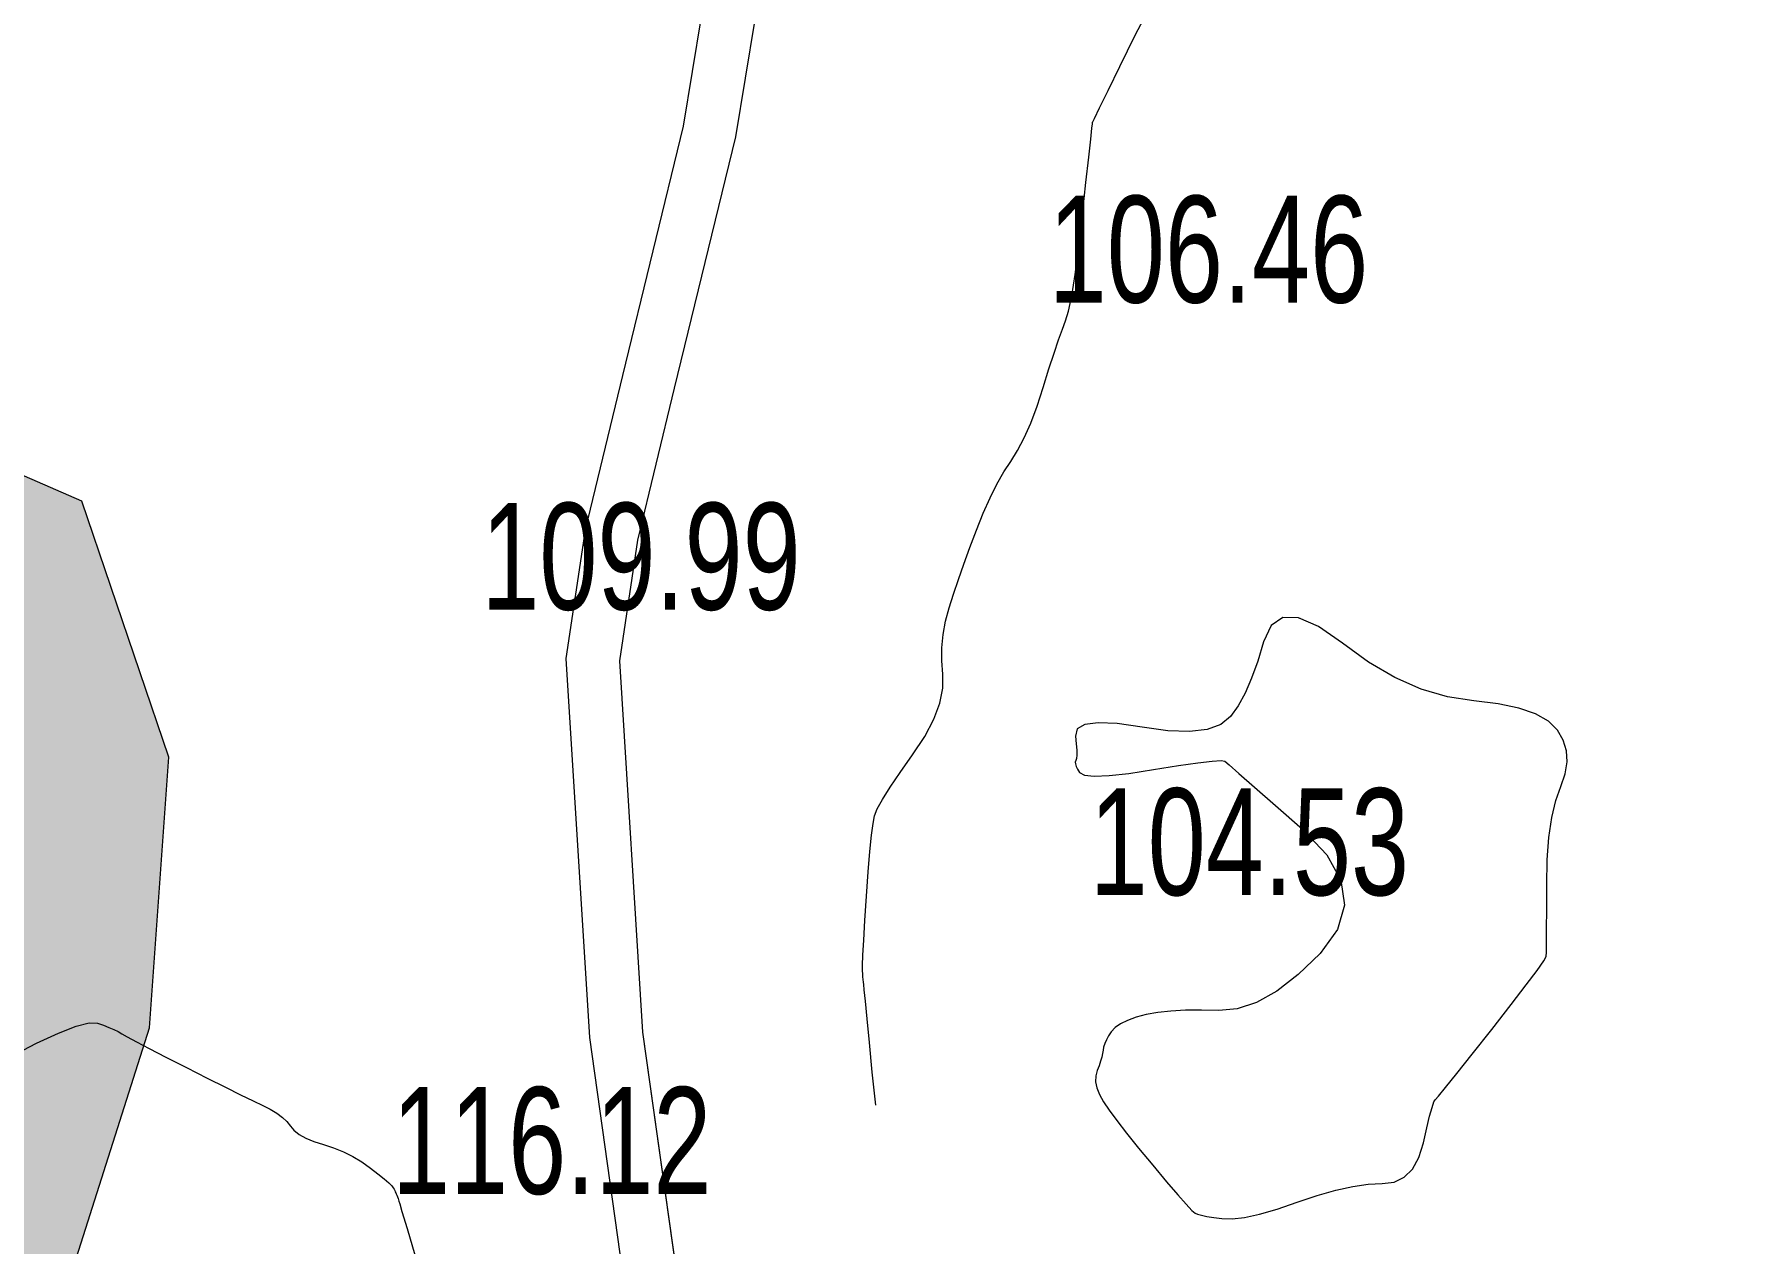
# Model space of a CAD drawing. Header units: metres. Extents: x 431006 to 434411, y 2469261 to 2473208.
# Drawn here: x 432915 to 432978.9, y 2471045.2 to 2471090.5 of the extents above; entities that cross this region are included whole.
import ezdxf

# ---------------------------------------------------------------- set-up
doc = ezdxf.new("R2010")
doc.units = ezdxf.units.M
doc.header["$MEASUREMENT"] = 0
for name, color, linetype, lineweight in [('CAO DO', 8, 'Continuous', 18), ('duong be tong-ks', 8, 'Continuous', 18), ('MH_DongMuc_Con', 8, 'Continuous', 18), ('ranh gioi thuc vat-ks', 8, 'RAO_T_VAT', 18), ('thuc vat-ks', 8, 'Continuous', 18)]:
    doc.layers.add(name, color=color, linetype=linetype, lineweight=lineweight)
doc.styles.get("Standard").update_dxf_attribs({"font": 'arial.ttf'})
doc.linetypes.add('RAO_T_VAT', pattern='A,0,[133,ltypeshp.shx,S=0.34,R=0,X=-0.17,Y=0],-2,[133,ltypeshp.shx,S=0.08,R=0,X=0,Y=0],-1.5,[133,ltypeshp.shx,S=0.08,R=0,X=0,Y=0],-1.5,[133,ltypeshp.shx,S=0.08,R=0,X=0,Y=0],-2', length=7)
pattern_1 = [(0, (14.8, 7.6), (0, 20), [0, -20]), (0, (14.76, 7.848), (0, 20), [0, -20]), (0, (14.648, 8.07), (0, 20), [0, -20]), (0, (14.47, 8.248), (0, 20), [0, -20]), (0, (14.248, 8.36), (0, 20), [0, -20]), (0, (14, 8.4), (0, 20), [0, -20]), (0, (13.752, 8.36), (0, 20), [0, -20]), (0, (13.53, 8.248), (0, 20), [0, -20]), (0, (13.352, 8.07), (0, 20), [0, -20]), (0, (13.24, 7.848), (0, 20), [0, -20]), (0, (13.2, 7.6), (0, 20), [0, -20]), (0, (13.24, 7.352), (0, 20), [0, -20]), (0, (13.352, 7.13), (0, 20), [0, -20]), (0, (13.53, 6.952), (0, 20), [0, -20]), (0, (13.752, 6.84), (0, 20), [0, -20]), (0, (14, 6.8), (0, 20), [0, -20]), (0, (14.248, 6.84), (0, 20), [0, -20]), (0, (14.47, 6.952), (0, 20), [0, -20]), (0, (14.648, 7.13), (0, 20), [0, -20]), (0, (14.76, 7.352), (0, 20), [0, -20]), (0, (6.76, 15.352), (0, 20), [0, -20]), (0, (6.648, 15.13), (0, 20), [0, -20]), (0, (6.47, 14.952), (0, 20), [0, -20]), (0, (6.248, 14.84), (0, 20), [0, -20]), (0, (6, 14.8), (0, 20), [0, -20]), (0, (5.752, 14.84), (0, 20), [0, -20]), (0, (5.53, 14.952), (0, 20), [0, -20]), (0, (5.352, 15.13), (0, 20), [0, -20]), (0, (5.24, 15.352), (0, 20), [0, -20]), (0, (5.2, 15.6), (0, 20), [0, -20]), (0, (5.24, 15.848), (0, 20), [0, -20]), (0, (5.352, 16.07), (0, 20), [0, -20]), (0, (5.53, 16.248), (0, 20), [0, -20]), (0, (5.752, 16.36), (0, 20), [0, -20]), (0, (6, 16.4), (0, 20), [0, -20]), (0, (6.248, 16.36), (0, 20), [0, -20]), (0, (6.47, 16.248), (0, 20), [0, -20]), (0, (6.648, 16.07), (0, 20), [0, -20]), (0, (6.76, 15.848), (0, 20), [0, -20]), (0, (6.8, 15.6), (0, 20), [0, -20]), (0, (14, 4), (0, 20), [1.086, -18.914]), (0, (6, 12), (0, 20), [1.086, -18.914]), (90, (14, 4), (-20, 1e-15), [2.8, -17.2]), (90, (6, 12), (-20, 1e-15), [2.8, -17.2])]

msp = doc.modelspace()

# ---------------------------------------------------------------- hatches: boundary and pattern name
at = {"layer": 'thuc vat-ks'}
h = msp.add_hatch(dxfattribs=at)
h.set_pattern_fill('217B', color=9, scale=20, style=0, pattern_type=2)
h.set_pattern_definition(pattern_1)
h.paths.add_polyline_path([(432818.908, 2470903.997), (432917.282, 2471016.878), (432914.248, 2471037.421), (432919.297, 2471053.282), (432920.021, 2471063.414), (432916.76, 2471073.004), (432905.529, 2471077.889), (432892.304, 2471069.385), (432890.311, 2471056.177), (432891.001, 2471022.24), (432891.001, 2471009.032), (432888.102, 2471005.233), (432883.573, 2471003.966), (432869.805, 2471007.947), (432862.016, 2471016.27), (432862.723, 2471036.996), (432874.636, 2471086.229), (432877.107, 2471109.774), (432880.979, 2471125.579), (432884.326, 2471149.909), (432875.35, 2471169.008), (432859.74, 2471184.209), (432850.764, 2471197.461), (432852.072, 2471212.716), (432857.477, 2471229.556), (432878.229, 2471242.079), (432887.74, 2471250.499), (432887.956, 2471262.373), (432874.121, 2471272.953), (432852.505, 2471276.407), (432821.16, 2471267.339), (432809.055, 2471253.737), (432806.461, 2471241.215), (432810.568, 2471229.34), (432821.16, 2471217.898), (432824.403, 2471210.125), (432825.907, 2471194.02), (432815.963, 2471179.339), (432807.965, 2471171.35), (432803.858, 2471153.43), (432800.597, 2471117.911), (432790.2, 2471085.569), (432777.088, 2471080.476), (432738.721, 2471074.898), (432722.209, 2471072.23), (432713.71, 2471073.685), (432713.467, 2471083.629), (432719.78, 2471098.234), (432732.893, 2471106.722), (432744.306, 2471112.543), (432750.862, 2471120.789), (432755.961, 2471129.277), (432756.92, 2471142.937), (432747.082, 2471162.329), (432746.263, 2471181.399), (432745.231, 2471205.15), (432750.825, 2471228.789), (432753.079, 2471239.297), (432761.538, 2471259.123), (432759.574, 2471268.781), (432751.869, 2471272.252), (432728.298, 2471274.365), (432713.189, 2471264.707), (432697.85, 2471251.097), (432684.951, 2471234.993), (432684.612, 2471225.33), (432703.644, 2471187.988), (432716.404, 2471165.15), (432718.033, 2471155.93), (432715.861, 2471149.693), (432709.888, 2471146.71), (432695.498, 2471146.71), (432666.718, 2471157.557), (432652.6, 2471162.167), (432629.25, 2471161.083), (432583.805, 2471148.606), (432546.337, 2471135.319), (432527.226, 2471119.185), (432507.779, 2471113.663), (432500.592, 2471116.696), (432499.093, 2471127.391), (432505.09, 2471132.097), (432523.508, 2471150.493), (432544.746, 2471168.111), (432568.305, 2471175.598), (432583.082, 2471180.09), (432600.858, 2471196.56), (432618.04, 2471215.294), (432622.324, 2471227.059), (432631.309, 2471251.285), (432635.379, 2471250.643), (432640.947, 2471252.568), (432645.659, 2471257.06), (432646.301, 2471265.616), (432641.375, 2471276.739), (432635.61, 2471292.224), (432637.109, 2471302.278), (432650.173, 2471312.331), (432655.956, 2471317.037), (432658.74, 2471321.743), (432657.027, 2471326.021), (432647.175, 2471327.946), (432605.198, 2471327.518), (432586.565, 2471325.593), (432575.643, 2471321.315), (432559.754, 2471301.59), (432544.12, 2471298.809), (432532.341, 2471295.6), (432522.275, 2471291.108), (432519.705, 2471282.766), (432516.278, 2471272.071), (432521.847, 2471249.611), (432528.474, 2471221.481), (432526.76, 2471213.353), (432517.979, 2471209.074), (432510.055, 2471209.074), (432503.202, 2471215.706), (432498.704, 2471234.315), (432491.773, 2471258.719), (432486.198, 2471271.205), (432478.765, 2471273.736), (432448.812, 2471276.105), (432424.654, 2471269.187), (432402.185, 2471257.207), (432401.172, 2471249.108), (432407.422, 2471241.178), (432444.084, 2471222.711), (432456.923, 2471211.744), (432461.143, 2471200.651), (432461.809, 2471192.532), (432455.946, 2471184.28), (432452.748, 2471180.287), (432458.72, 2471162.978), (432456.588, 2471144.88), (432451.472, 2471131.467), (432449.98, 2471122.737), (432464.471, 2471102.431), (432486.641, 2471083.908), (432530.542, 2471047.436), (432573.563, 2471012.594), (432601.185, 2470998.97), (432636.773, 2470983.067), (432649.366, 2470964.017), (432658.942, 2470930.349), (432677.738, 2470882.495), (432685.86, 2470865.138), (432690.961, 2470855.517), (432694.738, 2470851.177), (432703.427, 2470851.932), (432722.695, 2470868.911), (432743.284, 2470881.74), (432764.126, 2470923.399), (432792.49, 2470940.539), (432813.255, 2470943.454), (432820.878, 2470938.363), (432818.591, 2470905.231)])
h = msp.add_hatch(dxfattribs=at)
h.set_pattern_fill('217B', color=8, scale=20, style=0, pattern_type=2)
h.set_pattern_definition(pattern_1)
h.paths.add_polyline_path([(433010.579, 2470968.473), (432999.966, 2470981.608), (432999.966, 2470988.06), (433010.579, 2470989.213), (433027.191, 2470985.756), (433039.42, 2470980.225), (433052.982, 2470975.424), (433065.613, 2470974.965), (433075.259, 2470980.011), (433085.134, 2470987.351), (433086.512, 2470997.444), (433073.651, 2471008.224), (433050.915, 2471020.152), (433028.179, 2471018.776), (433000.85, 2471014.418), (432985.003, 2471004.096), (432976.506, 2470990.104), (432972.142, 2470987.122), (432956.525, 2470986.204), (432936.086, 2470994.232), (432918.381, 2471009.437), (432914.248, 2471037.421), (432919.297, 2471053.282), (432920.021, 2471063.414), (432916.76, 2471073.004), (432905.529, 2471077.889), (432892.304, 2471069.385), (432890.311, 2471056.177), (432891.001, 2471022.24), (432891.001, 2471009.032), (432888.102, 2471005.233), (432883.573, 2471003.966), (432869.805, 2471007.947), (432862.016, 2471016.27), (432862.723, 2471036.996), (432874.636, 2471086.229), (432877.107, 2471109.774), (432880.979, 2471125.579), (432884.326, 2471149.909), (432875.35, 2471169.008), (432859.74, 2471184.209), (432855.129, 2471191.017), (432828.742, 2471158.775), (432752.363, 2471057.553), (432656.187, 2470940.034), (432658.942, 2470930.349), (432677.738, 2470882.495), (432685.86, 2470865.138), (432690.961, 2470855.517), (432694.738, 2470851.177), (432703.427, 2470851.932), (432722.695, 2470868.911), (432743.284, 2470881.74), (432764.126, 2470923.399), (432792.49, 2470940.539), (432813.255, 2470943.454), (432820.878, 2470938.363), (432818.591, 2470905.231), (432825.462, 2470878.493), (432832.329, 2470845.316), (432826.991, 2470819.419), (432824.636, 2470806.48), (432827.832, 2470799.344), (432835.165, 2470794.649), (432838.361, 2470788.828), (432840.714, 2470777.186), (432838.29, 2470754.708), (432839.179, 2470743.006), (432860.388, 2470732.934), (432892.773, 2470720.859), (432905.404, 2470703.601), (432918.69, 2470693.412), (432934.823, 2470688.436), (432952.143, 2470691.753), (432974.444, 2470697.44), (432981.562, 2470705.26), (432991.324, 2470730.732), (432991.561, 2470746.135), (432984.207, 2470760.352), (432970.446, 2470774.57), (432960.004, 2470792.973), (432946.704, 2470817.538), (432936.037, 2470830.622), (432914.656, 2470842.424), (432908.369, 2470849.301), (432903.28, 2470866.643), (432907.172, 2470886.079), (432917.65, 2470895.647), (432931.72, 2470901.029), (432946.689, 2470903.72), (432959.862, 2470898.039), (432971.238, 2470889.966), (433002.127, 2470849.459), (433026.922, 2470834.128), (433046.287, 2470819.741), (433061.455, 2470821.849), (433093.892, 2470831.236), (433112.097, 2470834.371), (433135.321, 2470811.865), (433163.917, 2470789.084), (433184.536, 2470771.402), (433205.781, 2470756.216), (433213.487, 2470753.512), (433220.986, 2470753.928), (433225.359, 2470760.585), (433224.11, 2470769.322), (433212.029, 2470786.796), (433198.909, 2470811.014), (433201.2, 2470822.664), (433209.323, 2470846.795), (433217.294, 2470855.424), (433236.247, 2470857.296), (433250.827, 2470860.208), (433265.615, 2470868.529), (433278.112, 2470889.123), (433281.274, 2470898.814), (433287.314, 2470909.632), (433298.144, 2470918.369), (433302.518, 2470926.482), (433302.518, 2470935.011), (433296.895, 2470944.58), (433289.813, 2470953.525), (433289.328, 2470960.875), (433295.572, 2470969.407), (433302.965, 2470977.776), (433303.951, 2470985.653), (433293.764, 2470986.145), (433266.996, 2470976.98), (433241.901, 2470976.98), (433213.559, 2470973.737), (433196.14, 2470971.673), (433177.541, 2470963.711), (433158.056, 2470948.378), (433146.837, 2470937.173), (433131.78, 2470928.032), (433117.904, 2470924.494), (433121.593, 2470926.222), (433119.271, 2470933.179), (433122.496, 2470938.848), (433134.364, 2470951.732), (433154.764, 2470965.861), (433178.082, 2470981.318), (433203.258, 2470985.531), (433255.291, 2470986.889), (433270.59, 2470989.667), (433294.465, 2470996.149), (433309.301, 2470999.622), (433320.891, 2470998.002), (433371.159, 2470972.909), (433406.11, 2470956.45), (433423.158, 2470948.244), (433434.66, 2470946.398), (433445.546, 2470944.962), (433457.665, 2470946.808), (433463.005, 2470950.911), (433467.729, 2470959.732), (433468.14, 2470975.528), (433459.513, 2470984.76), (433444.519, 2470986.606), (433437.33, 2470989.478), (433429.525, 2470996.043), (433426.824, 2471008.182), (433430.054, 2471018.783), (433430.515, 2471030.996), (433424.516, 2471042.749), (433406.75, 2471052.428), (433387.112, 2471065.43), (433374.653, 2471064.047), (433358.502, 2471065.66), (433350.195, 2471073.726), (433338.428, 2471075.108), (433322.969, 2471067.504), (433313.74, 2471057.364), (433305.665, 2471043.077), (433298.465, 2471022.259), (433289.236, 2471013.042), (433285.083, 2471011.428), (433274.47, 2471012.581), (433269.394, 2471019.494), (433264.087, 2471028.942), (433259.459, 2471055.493), (433255.306, 2471073.698), (433245.384, 2471076.924), (433224.619, 2471072.315), (433193.854, 2471059.373), (433177.242, 2471045.316), (433152.742, 2471013.227), (433125.746, 2470985.804), (433113.714, 2470971.008), (433090.642, 2470961.79), (433059.955, 2470952.572), (433041.266, 2470951.42), (433023.5, 2470955.107)])

# ---------------------------------------------------------------- linework, layer by layer
at = {"layer": 'duong be tong-ks', "color": 8, "lineweight": 0}
for points in [[(432939.32, 2471099.939), (432941.588, 2471097.631), (432941.959, 2471091.035), (432941.244, 2471086.649), (432938.946, 2471077.239), (432937.575, 2471071.542), (432936.891, 2471067.019), (432937.759, 2471053.12), (432939.371, 2471041.688), (432940.196, 2471033.889), (432940.146, 2471024.277), (432941.366, 2471019.443), (432943.275, 2471016.688), (432945.626, 2471014.774), (432954.388, 2471010.249), (432960.539, 2471007.571), (432965.405, 2471004.695), (432970.417, 2471001.286), (432975.274, 2470995.839)], [(432937.893, 2471098.537), (432939.633, 2471096.767), (432939.95, 2471091.141), (432939.283, 2471087.048), (432937.003, 2471077.711), (432935.611, 2471071.927), (432934.882, 2471067.107), (432935.767, 2471052.917), (432937.386, 2471041.443), (432938.195, 2471033.789), (432938.144, 2471024.033), (432939.516, 2471018.602), (432941.792, 2471015.316), (432944.524, 2471013.092), (432953.529, 2471008.442), (432959.628, 2471005.786), (432964.333, 2471003.006), (432969.088, 2470999.771), (432973.641, 2470994.665), (432976.074, 2470990.398), (432977.895, 2470984.787), (432978.555, 2470979.05), (432979.605, 2470975.901)]]:
    msp.add_lwpolyline(points, dxfattribs=at)
at = {"layer": 'duong be tong-ks', "color": 9, "lineweight": 0}
for points in [[(432939.32, 2471099.939), (432941.588, 2471097.631), (432941.959, 2471091.035), (432941.244, 2471086.649), (432938.946, 2471077.239), (432937.575, 2471071.542), (432936.891, 2471067.019), (432937.759, 2471053.12), (432939.306, 2471042.15)], [(432937.893, 2471098.537), (432939.633, 2471096.767), (432939.95, 2471091.141), (432939.283, 2471087.048), (432937.003, 2471077.711), (432935.611, 2471071.927), (432934.882, 2471067.107), (432935.767, 2471052.917), (432937.386, 2471041.443), (432937.527, 2471040.109)]]:
    msp.add_lwpolyline(points, dxfattribs=at)
at = {"layer": 'MH_DongMuc_Con', "color": 9, "lineweight": 0}
for points, elevation in [([(432946.488, 2471050.392), (432946.361, 2471051.616), (432946.254, 2471052.734), (432946.169, 2471053.622), (432946.105, 2471054.281), (432946.062, 2471054.709), (432946.04, 2471054.908), (432946.03, 2471054.996), (432946.02, 2471055.09), (432946.011, 2471055.191), (432946.003, 2471055.298), (432945.995, 2471055.413), (432945.996, 2471055.619), (432946.011, 2471056.001), (432946.04, 2471056.56), (432946.085, 2471057.295), (432946.144, 2471058.206), (432946.21, 2471059.126), (432946.273, 2471059.888), (432946.334, 2471060.49), (432946.393, 2471060.934), (432946.449, 2471061.22), (432946.55, 2471061.476), (432946.743, 2471061.832), (432947.028, 2471062.289), (432947.405, 2471062.847), (432947.873, 2471063.505), (432948.33, 2471064.192), (432948.671, 2471064.837), (432948.896, 2471065.44), (432949.007, 2471066.001), (432949.002, 2471066.52), (432948.961, 2471067.018), (432948.964, 2471067.516), (432949.011, 2471068.014), (432949.103, 2471068.511), (432949.238, 2471069.008), (432949.404, 2471069.521), (432949.59, 2471070.068), (432949.795, 2471070.649), (432950.019, 2471071.264), (432950.262, 2471071.912), (432950.515, 2471072.547), (432950.77, 2471073.122), (432951.026, 2471073.638), (432951.284, 2471074.095), (432951.544, 2471074.491), (432951.801, 2471074.896), (432952.052, 2471075.375), (432952.295, 2471075.929), (432952.532, 2471076.557), (432952.761, 2471077.26), (432952.976, 2471077.952), (432953.167, 2471078.547), (432953.334, 2471079.046), (432953.478, 2471079.447), (432953.598, 2471079.752), (432953.71, 2471080.116), (432953.83, 2471080.696), (432953.957, 2471081.492), (432954.091, 2471082.504), (432954.233, 2471083.732), (432954.364, 2471084.936), (432954.467, 2471085.878), (432954.541, 2471086.557), (432954.587, 2471086.973), (432954.604, 2471087.126), (432954.607, 2471087.146), (432954.609, 2471087.162), (432954.61, 2471087.174), (432954.611, 2471087.183), (432954.612, 2471087.188), (432954.612, 2471087.191), (432954.613, 2471087.194), (432954.614, 2471087.197), (432954.616, 2471087.2), (432954.618, 2471087.202), (432954.683, 2471087.334), (432954.875, 2471087.725), (432955.193, 2471088.375), (432955.637, 2471089.284), (432956.207, 2471090.452), (432956.859, 2471091.669)], 106), ([(432962.367, 2471068.611), (432962.323, 2471068.63), (432961.731, 2471068.641), (432961.294, 2471068.342), (432961.011, 2471067.733), (432960.798, 2471067.012), (432960.567, 2471066.372), (432960.32, 2471065.814), (432960.057, 2471065.338), (432959.777, 2471064.944), (432959.414, 2471064.645), (432958.901, 2471064.455), (432958.238, 2471064.373), (432957.425, 2471064.399), (432956.462, 2471064.534), (432955.533, 2471064.672), (432954.818, 2471064.708), (432954.32, 2471064.643), (432954.037, 2471064.475), (432953.969, 2471064.206), (432954.002, 2471063.913), (432954.02, 2471063.675), (432954.023, 2471063.491), (432954.011, 2471063.363), (432953.985, 2471063.288), (432953.963, 2471063.233), (432953.966, 2471063.161), (432953.993, 2471063.073), (432954.045, 2471062.968), (432954.121, 2471062.846), (432954.303, 2471062.746), (432954.671, 2471062.707), (432955.227, 2471062.728), (432955.969, 2471062.81), (432956.897, 2471062.952), (432957.822, 2471063.102)], 104)]:
    msp.add_lwpolyline(points, dxfattribs=dict(at, elevation=elevation))
at = {"layer": 'MH_DongMuc_Con', "color": 8, "lineweight": 0}
for points, elevation in [([(432957.822, 2471063.102), (432958.551, 2471063.209), (432959.085, 2471063.273), (432959.424, 2471063.292), (432959.568, 2471063.269), (432959.721, 2471063.13), (432960.088, 2471062.806), (432960.668, 2471062.297), (432961.461, 2471061.602), (432962.467, 2471060.721), (432963.385, 2471059.756), (432963.91, 2471058.809), (432964.044, 2471057.878), (432963.786, 2471056.965), (432963.136, 2471056.068), (432962.308, 2471055.273), (432961.513, 2471054.661), (432960.752, 2471054.233), (432960.026, 2471053.989), (432959.334, 2471053.928), (432958.685, 2471053.948), (432958.089, 2471053.942), (432957.545, 2471053.912), (432957.055, 2471053.856), (432956.618, 2471053.776), (432956.237, 2471053.676), (432955.916, 2471053.562), (432955.655, 2471053.434), (432955.453, 2471053.293), (432955.311, 2471053.137), (432955.209, 2471052.979), (432955.127, 2471052.831), (432955.066, 2471052.692), (432955.024, 2471052.563), (432955.003, 2471052.444), (432954.985, 2471052.322), (432954.954, 2471052.184), (432954.909, 2471052.031), (432954.852, 2471051.863), (432954.781, 2471051.679), (432954.729, 2471051.479), (432954.726, 2471051.263), (432954.773, 2471051.03), (432954.87, 2471050.782), (432955.016, 2471050.517), (432955.226, 2471050.203), (432955.516, 2471049.808), (432955.886, 2471049.332), (432956.334, 2471048.775), (432956.862, 2471048.136), (432957.38, 2471047.521), (432957.798, 2471047.034), (432958.115, 2471046.676), (432958.333, 2471046.445), (432958.45, 2471046.343), (432958.544, 2471046.304), (432958.691, 2471046.264), (432958.892, 2471046.223), (432959.146, 2471046.181), (432959.454, 2471046.138), (432959.833, 2471046.128), (432960.304, 2471046.184), (432960.867, 2471046.305), (432961.521, 2471046.494), (432962.266, 2471046.748), (432963.026, 2471047.006), (432963.724, 2471047.205), (432964.361, 2471047.346), (432964.936, 2471047.428), (432965.449, 2471047.452), (432965.898, 2471047.508), (432966.277, 2471047.689), (432966.586, 2471047.995), (432966.827, 2471048.424), (432966.998, 2471048.979), (432967.125, 2471049.536), (432967.233, 2471049.977), (432967.322, 2471050.299), (432967.392, 2471050.505), (432967.442, 2471050.592), (432967.559, 2471050.721), (432967.829, 2471051.048), (432968.252, 2471051.574), (432968.828, 2471052.299), (432969.556, 2471053.223), (432970.281, 2471054.151), (432970.847, 2471054.888), (432971.255, 2471055.434), (432971.503, 2471055.788), (432971.593, 2471055.952), (432971.603, 2471056.113), (432971.609, 2471056.46), (432971.614, 2471056.994), (432971.616, 2471057.714), (432971.615, 2471058.62), (432971.635, 2471059.567), (432971.697, 2471060.411), (432971.804, 2471061.152), (432971.953, 2471061.788), (432972.146, 2471062.322), (432972.312, 2471062.791), (432972.383, 2471063.237), (432972.357, 2471063.658), (432972.235, 2471064.055), (432972.018, 2471064.428), (432971.68, 2471064.761), (432971.198, 2471065.037), (432970.571, 2471065.257), (432969.799, 2471065.42), (432968.883, 2471065.527), (432967.896, 2471065.676), (432966.91, 2471065.966), (432965.928, 2471066.397), (432964.947, 2471066.969), (432963.969, 2471067.682), (432963.069, 2471068.311), (432962.323, 2471068.63), (432961.731, 2471068.641), (432961.294, 2471068.342), (432961.011, 2471067.733), (432960.798, 2471067.012), (432960.567, 2471066.372), (432960.32, 2471065.814), (432960.057, 2471065.338), (432959.777, 2471064.944), (432959.414, 2471064.645), (432958.901, 2471064.455), (432958.238, 2471064.373), (432957.425, 2471064.399), (432956.462, 2471064.534), (432955.533, 2471064.672), (432954.818, 2471064.708), (432954.32, 2471064.643), (432954.037, 2471064.475), (432953.969, 2471064.206), (432954.002, 2471063.913), (432954.02, 2471063.675), (432954.023, 2471063.491), (432954.011, 2471063.363), (432953.985, 2471063.288), (432953.963, 2471063.233), (432953.966, 2471063.161), (432953.993, 2471063.073), (432954.045, 2471062.968), (432954.121, 2471062.846), (432954.303, 2471062.746), (432954.671, 2471062.707), (432955.227, 2471062.728), (432955.969, 2471062.81), (432956.897, 2471062.952), (432957.822, 2471063.102)], 104), ([(432915.061, 2471052.702), (432915.889, 2471053.088), (432916.547, 2471053.341), (432917.034, 2471053.463), (432917.351, 2471053.453), (432917.572, 2471053.376), (432917.773, 2471053.298), (432917.955, 2471053.22), (432918.117, 2471053.141), (432918.259, 2471053.061), (432918.461, 2471052.947), (432918.804, 2471052.763), (432919.288, 2471052.51), (432919.912, 2471052.188), (432920.677, 2471051.797), (432921.46, 2471051.399), (432922.137, 2471051.059), (432922.708, 2471050.775), (432923.174, 2471050.548), (432923.533, 2471050.378), (432923.82, 2471050.234), (432924.068, 2471050.085), (432924.275, 2471049.93), (432924.443, 2471049.771), (432924.57, 2471049.606), (432924.706, 2471049.444), (432924.898, 2471049.294), (432925.145, 2471049.155), (432925.449, 2471049.027), (432925.809, 2471048.91), (432926.189, 2471048.785), (432926.555, 2471048.635), (432926.906, 2471048.46), (432927.242, 2471048.259), (432927.565, 2471048.032), (432927.851, 2471047.811), (432928.08, 2471047.626), (432928.252, 2471047.478), (432928.366, 2471047.367), (432928.424, 2471047.292), (432928.451, 2471047.238), (432928.477, 2471047.188), (432928.499, 2471047.142), (432928.519, 2471047.1), (432928.537, 2471047.063), (432928.555, 2471047.019), (432928.577, 2471046.96), (432928.602, 2471046.886), (432928.631, 2471046.796), (432928.664, 2471046.69), (432928.75, 2471046.404), (432928.939, 2471045.77), (432929.231, 2471044.788)], 116), ([(432914.061, 2471052.184), (432915.061, 2471052.702)], 116)]:
    msp.add_lwpolyline(points, dxfattribs=dict(at, elevation=elevation))
at = {"layer": 'ranh gioi thuc vat-ks', "color": 8, "lineweight": 0, "ltscale": 3}
msp.add_lwpolyline([(432936.086, 2470994.232), (432918.381, 2471009.437), (432914.248, 2471037.421), (432919.297, 2471053.282), (432920.021, 2471063.414), (432916.76, 2471073.004), (432905.529, 2471077.889), (432892.304, 2471069.385), (432890.311, 2471056.177), (432891.001, 2471022.24), (432891.001, 2471009.032), (432888.102, 2471005.233), (432883.573, 2471003.966), (432869.805, 2471007.947), (432862.016, 2471016.27), (432862.723, 2471036.996), (432874.636, 2471086.229), (432877.107, 2471109.774), (432880.979, 2471125.579), (432884.326, 2471149.909), (432875.35, 2471169.008), (432859.74, 2471184.209), (432855.129, 2471191.017)], dxfattribs=at)
at = {"layer": 'ranh gioi thuc vat-ks', "color": 9, "lineweight": 0, "ltscale": 3}
msp.add_lwpolyline([(432917.282, 2471016.878), (432914.248, 2471037.421), (432919.297, 2471053.282), (432920.021, 2471063.414), (432916.76, 2471073.004), (432905.529, 2471077.889), (432892.304, 2471069.385), (432890.311, 2471056.177), (432891.001, 2471022.24), (432891.001, 2471009.032), (432888.102, 2471005.233), (432883.573, 2471003.966), (432869.805, 2471007.947), (432862.016, 2471016.27), (432862.723, 2471036.996), (432874.636, 2471086.229), (432877.107, 2471109.774), (432880.979, 2471125.579), (432884.326, 2471149.909)], dxfattribs=at)

# ---------------------------------------------------------------- texts
at = {"layer": 'CAO DO', "color": 8, "lineweight": 0, "width": 0.7}
for s, p in [('106.46', (432952.969, 2471080.438, 106.456)), ('109.99', (432931.719, 2471068.938, 109.987)), ('104.53', (432954.5, 2471058.25, 104.534)), ('116.12', (432928.375, 2471047.063, 116.123))]:
    msp.add_text(s, height=4, dxfattribs=at).set_placement(p)
at = {"layer": 'CAO DO', "color": 9, "lineweight": 0, "width": 0.7}
for s, p in [('106.46', (432952.969, 2471080.438, 106.456)), ('109.99', (432931.719, 2471068.938, 109.987)), ('116.12', (432928.375, 2471047.063, 116.123))]:
    msp.add_text(s, height=4, dxfattribs=at).set_placement(p)

doc.saveas('drawing.dxf')
